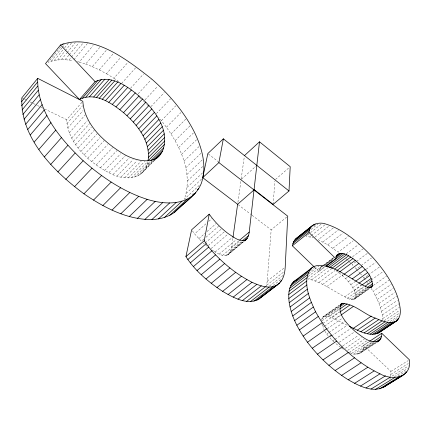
<?xml version="1.0" encoding="UTF-8"?>
<svg xmlns="http://www.w3.org/2000/svg" width="431" height="431" viewBox="0 0 431 431"><rect width="100%" height="100%" fill="white"/><g stroke="black" fill="none" stroke-linecap="round" stroke-linejoin="round"><path stroke-width="0.32" stroke-dasharray="2.15 1.62" d="M390.61 376.021L390.885 371.409L363.468 345.339L369.001 341.675M199.311 185.319L184.323 199.214C194.284 169.927 177.141 139.66 158.894 117.593M324.64 266.816L308.364 279.072C321.736 281.987 332.834 290.693 344.757 296.873C347.628 298.29 350.963 300.542 354.277 299.34C357.994 294.96 353.242 288.646 350.818 284.697C346.384 278.825 340.846 273.809 334.682 269.801M349.837 352.671C355.634 356.367 364.798 353.285 363.468 345.339M266.304 286.992L267.225 281.152L271.169 229.852L287.229 216.615M273.125 204.407L274.908 181.187M321.639 320.562L322.377 317.469L323.401 316.483L338.777 305.568M214.078 251.386C217.854 253.67 222.272 256.289 226.846 255.405C232.815 252.146 231.436 243.752 232.875 238.176M237.907 202.322L241.107 179.479M241.204 178.817L244.275 156.922M81.949 102.292L66.708 119.694C68.023 143.943 88.791 162.024 108.881 172.669C122.28 180.745 145.155 180.934 147.887 161.442M389.845 379.539L390.157 378.321M314.506 267.182L318.843 271.374C319.193 269.165 320.416 266.816 322.706 266.164M60.679 46.877L48.175 62.306C56.084 59.16 64.86 59.295 73.141 60.636M51.1 61.277L61.908 47.976M62.328 47.464L64.822 44.393M54.268 60.502L62.974 49.818M64.634 47.782L68.367 43.202M57.652 59.99L64.887 51.149M65.313 50.626L72.122 42.303M61.25 59.747L66.773 53.024M67.193 52.507L75.263 42.68M65.038 59.769L68.852 55.141M69.278 54.629L79.024 42.809M69.008 60.065L71.126 57.512M71.546 57L82.973 43.213M73.987 59.623L87.509 43.386M77.408 61.644L79.234 62.075L93.161 45.492M79.234 62.075L85.624 64.079L99.949 47.173M85.624 64.079L92.299 66.676L106.624 49.937M92.299 66.676L99.243 69.876L113.574 53.309M99.243 69.876L106.452 73.723L120.362 57.819M66.843 123.616L82.596 105.692M67.651 128.045L83.054 110.616M106.452 73.723L113.908 78.226L128.282 61.999M69.224 132.91L85.16 114.996M71.654 138.125L87.24 120.75M121.612 83.425L135.593 67.856M73.496 141.357L89.589 123.519M75.646 144.654L91.345 127.35M130.464 88.36L143.561 73.976M78.119 148L94.324 130.248M80.942 151.378L97.201 133.685M138.152 93.791L151.303 79.541M84.137 154.777L99.992 137.645M87.719 158.188L104.081 140.641M144.967 99.911L157.724 86.27M91.711 161.587L107.664 144.617M150.898 106.683L164.179 92.665M96.129 164.965L112.583 147.607M100.396 167.88L116.882 150.624M156.394 113.595L170.665 98.715M104.658 170.455L120.712 153.77M108.881 172.669L125.416 155.607M161.431 120.61L175.794 105.821M113.035 174.512L129.117 158.021M117.076 175.977L133.157 159.583M166.474 127.247L180.928 112.534M120.976 177.055L137.031 160.779M124.704 177.744L141.217 161.081M171.032 133.949L186.057 118.832M128.233 178.025L144.724 161.453M131.568 177.814L147.553 161.803M147.138 164.362L149.961 161.539M134.655 177.173L150.133 161.711M145.856 167.562L152.951 160.483M137.484 176.107L152.919 160.715M140.037 174.609L153.743 160.865M154.018 160.682L155.413 159.292M142.289 172.686L153.894 161.129M154.357 160.666L155.753 159.281M175.088 140.695L190.227 125.631M178.612 147.521L193.39 132.969M181.586 154.33L196.488 139.806M183.989 161.097L199.521 146.104M185.788 167.804L200.981 153.264M186.946 174.42L202.759 159.411M187.426 180.923L202.899 166.339M187.173 187.28L202.796 172.653M186.138 193.465L201.466 179.194M192.005 194.817L194.446 192.565M241.597 179.037L255.836 166.285M203.895 239.07L201.358 241.279L194.607 233.866L206.718 223.172M208.739 221.389L211.766 218.716M198.82 238.704L204.903 233.386M206.928 231.614L216.05 223.635M205.926 237.303L218.619 226.264M275.517 179.42L289.196 167.557M205.183 243.014L221.464 228.931M208.248 245.616L224.556 231.592M211.045 248.585L227.886 234.189M215.091 252.06L231.953 237.761M219.099 254.166L235.967 239.948M231.662 246.818L238.688 240.924M222.611 255.357L239.986 240.789M230.865 250.427L241.462 241.565M225.693 255.664L243.036 241.166M226.846 255.405L243.66 241.365M229.61 253.137L243.801 241.285M227.88 254.893L244.167 241.306M313.773 226.027L314.829 225.187M310.993 229.529L317.809 224.109M307.044 235.391L305.999 236.22L313.251 237.815M307.567 234.976L321.154 224.206M309.754 236.818L310.794 235.994M311.317 235.585L325.383 224.47M314.872 237.163L328.907 226.135M333.255 227.951L318.207 239.711L327.743 244.835L338.173 252.167L353.183 240.81M267.225 281.152L284.681 267.538M266.724 285.187L283.792 271.934M322.851 241.996L338.405 229.928M269.526 285.979L283.054 275.517M273.076 285.527L281.971 278.668M327.743 244.835L342.769 233.263M332.856 248.224L348.404 236.35M310.417 270.749L315.18 267.139M308.79 273.733L318.811 266.142M307.933 276.637L321.612 266.304M322.695 265.803L333.696 257.49M320.352 267.699L322.453 266.11M322.981 265.717L333.492 257.776M324.279 265.157L333.686 258.061M319.403 269.289L323.094 266.503M325.206 264.909L334.176 258.147M326.262 264.693L328.347 263.12M328.869 262.727L330.437 261.547M330.96 261.154L332.522 259.974M318.843 271.374L325.2 266.59M346.282 253.746L358.63 244.485M311.635 279.87L327.889 267.683M315.12 281.023L331.347 268.906M352.563 256.714L363.317 248.719M318.805 282.531L334.984 270.512M322.695 284.395L339.396 272.053M355.925 261.827L352.154 264.607L353.409 265.932M356.464 261.428L367.788 253.083M326.779 286.615L342.941 274.752M342.316 275.571L343.394 274.784M355.085 267.694L356.345 269.019L360.672 265.857M361.21 265.464L371.484 257.959M345.565 278.609L347.715 277.036M348.404 281.664L351.103 279.708M366.258 269.203L375.482 262.522M350.818 284.697L355.144 281.578M363.166 277.085L363.985 278.103L367.799 275.366M368.343 274.973L379.776 266.762M352.779 287.66L358.204 283.776M344.757 296.873L361.437 284.966M354.26 290.521L361.334 285.473M370.698 280.398L367.417 282.731L368.467 284.282M371.242 280.005L383.272 271.438M347.348 298.241L363.484 286.771M355.23 293.225L363.969 287.019M322.377 317.469L338.938 305.719M323.401 316.483L324.855 316.025L339.105 305.918M349.606 299.168L365.73 287.741M321.774 318.999L338.922 306.85M324.855 316.025L326.746 316.085L338.782 307.556M355.656 295.736L366.619 287.973M351.518 299.658L367.621 288.264M322.129 320.707L338.793 308.925M355.575 297.347L368.219 288.409M326.746 316.085L329.085 316.64L339.466 309.307M353.075 299.712L369.157 288.355M373.316 285.451L386.499 276.142M355.112 298.554L369.529 288.377M354.277 299.34L369.793 288.387M323.024 323.358L339.219 311.952M329.085 316.64L331.87 317.685L339.515 312.308M382.96 320.298C382.335 309.991 378.062 300.305 373.036 291.437L389.053 280.204M324.543 330.625L322.938 327.312L324.02 326.553M324.559 326.175L340.28 315.158M331.87 317.685L335.113 319.204L340.571 315.384M327.264 328.729L341.95 318.498M375.261 295.472L391.348 284.266M324.909 331.191L326.736 334.009L328.374 332.877M328.918 332.5L344.746 321.542M377.233 299.486L393.39 288.296M330.027 337.047L331.121 336.293M331.665 335.916L346.993 325.378M378.935 303.451L394.634 292.654M380.363 307.357L396.687 296.199M329.941 337.909L332.732 340.819L334.381 339.693M334.93 339.321L350.834 328.46M381.5 311.182L397.366 300.402M339.213 342.284L354.6 331.859M382.335 314.91L398.837 303.753M382.852 318.514L399.44 307.346M342.823 345.888L358.231 335.523M384.14 320.739L399.149 310.681M345.323 348.329L361.286 337.651M387.415 321.181L399.144 313.348M390.211 321.483L399.451 315.325M347.639 350.392L364.157 339.391M392.366 321.736L398.363 317.744M349.218 352.434L367.379 340.393M351.696 353.382L369.292 341.751M353.959 353.964L371.544 342.381M363.241 348.334L372.147 342.473M356.006 354.196L373.558 342.645M362.482 350.742L374.776 342.661M357.822 354.072L375.342 342.564M359.395 353.614L376.285 342.526M361.194 352.515L376.344 342.57M390.885 371.409L408.302 360.537M390.82 374.394L408.319 363.511M392.172 376.047L408.62 365.854M394.403 376.721L407.505 368.618M398.104 376.053L405.544 371.463M22.407 98.176L24.206 99.049M24.804 99.34L26.598 100.213M30.192 101.958L32.584 103.122M33.182 103.413L36.775 105.159M37.373 105.45L40.369 106.899M40.967 107.19L43.962 108.644M44.56 108.935L66.708 119.694M335.113 319.204L348.032 325.707M212.052 250.034L213.571 251.047M113.908 78.226L119.409 81.938M341.638 348.054L343.669 349.433M238.16 204.687L251.472 214.832M252.006 215.241L271.169 229.852M340.625 347.364L335.528 343.313M208.362 153.98L218.398 161.792M205.7 245.191L206.718 246.058M345.856 258.654L347.257 259.898M332.732 340.819L335.065 342.898M139.224 97.444L141.169 99.189M203.233 243.019L204.165 243.892M347.72 260.313L349.051 261.601M349.493 262.032L351.265 263.75M143.598 101.371L144.509 102.271M146.793 104.512L147.704 105.412M356.345 269.019L360.294 273.523M360.704 274.03L361.523 275.048M326.736 334.009L328.303 335.959M363.985 278.103L367.034 282.219M192.371 230.811L194.607 233.866M371.188 288.404L373.036 291.437M321.941 324.117L322.938 327.312"/><path stroke-width="0.65" d="M164.416 144.439L148.038 160.855C151.006 141.519 137.311 124.462 123.514 112.653C111.683 103.084 95.068 91.582 79.498 99.518L45.503 63.589L60.561 44.986C93.231 32.497 127.711 60.2 151.755 79.051C168.828 94.077 184.08 111.613 194.343 132.031C201.983 147.747 207.289 166.393 201.245 183.525C196.24 196.105 183.39 202.802 174.48 212.332C167.971 217.154 159.896 219.196 151.906 219.584C127 219.762 104 207.5 83.943 193.821C53.805 171.328 20.376 138.529 21.809 97.885L37.702 78.345L82.817 101.296C84.449 124.166 103.338 141.373 121.628 152.816C134.041 160.935 158.177 167.589 163.608 147.898C168.586 129.041 155.489 111.3 142.521 99.028C129.963 88.226 112.61 73.771 95.084 81.621L79.498 99.518M369.556 341.309L381.737 333.26L409.428 359.831C411.885 377.664 392.689 381.009 379.991 373.822C352.741 360.677 330.265 338.103 315.584 311.78C309.614 298.985 301.56 281.292 311.139 268.389C315.045 264.796 320.826 264.973 325.691 266.024C339.057 269.289 350.08 278.178 361.975 284.584C364.815 286.022 368.074 288.377 371.398 287.256L372.195 286.491C373.612 275.42 362.735 266.978 355.333 260.302C350.306 256.93 342.844 250.228 336.843 255.12M377.464 341.837C380.896 340.468 381.968 336.638 381.737 333.26M195.69 192.776C183.277 205.878 162.956 204.197 147.154 199.348C123.18 191.655 101.942 177.222 83.161 160.725C60.529 139.267 36.813 111.408 37.702 78.345M253.703 189.284L273.125 204.407L289.002 190.971L290.208 166.678L259.505 141.815L244.458 155.591M403.874 374.781L384.781 386.521C372.885 393.498 358.851 385.756 348.248 379.781C332.49 369.922 318.66 357.062 307.475 342.225C298.839 330.496 291.534 317.259 289.217 302.713C288.355 295.655 288.134 287.24 293.506 281.799L312.917 267.042M244.673 240.881C247.653 238.936 248.886 235.488 249.226 232.083L259.505 141.815M232.972 237.513L237.632 204.283L254.026 189.936M289.002 190.971L223.35 138.82L218.889 162.589L287.746 216.184L285.209 267.128C284.853 273.513 283.242 280.646 277.758 284.611L259.198 298.882C247.189 305.794 233.166 297.438 222.638 291.356C208.523 282.095 195.141 270.927 185.923 256.617L204.229 240.724L209.218 214.142C214.493 221.663 221.049 228.252 228.398 233.758C233.349 236.802 239.48 242.405 245.692 240.029M314.021 266.719L292.32 245.762L309 232.519C309.35 224.136 319.166 221.507 325.906 224.061C344.466 229.804 359.395 243.391 372.567 257.167C383.649 269.569 393.627 283.56 398.459 299.658C400.006 306.473 402.689 316.176 396.186 321.257L378.537 332.958C368.559 337.144 358.091 330.356 349.207 326.299M185.923 256.617L191.623 229.798L209.218 214.142M202.85 177.006L207.834 153.571L223.35 138.82M292.32 245.762L293.581 241.726L295.79 238.839L312.227 225.725M325.728 266.191L335.792 258.616L336.282 256.553L337.171 255.001L338.416 253.929M259.198 298.882L262.463 295.655M62.35 44.824L63.185 43.795M21.55 101.684L37.519 82.105M21.62 105.714L37.675 86.119M22.051 109.991L38.187 90.381M22.859 114.506L39.086 94.895M24.066 119.258L40.385 99.658M25.698 124.247L42.119 104.668M27.783 129.467L44.296 109.921M30.332 134.919L46.952 115.422M34.221 142.058L50.977 122.636M82.456 98.133L97.988 80.333M38.909 149.401L55.793 130.076M85.78 97.164L101.263 79.466M89.508 96.743L104.954 79.153M93.694 96.98L109.113 79.514M96.42 97.481L111.828 80.085M44.404 156.879L61.423 137.678M99.286 98.246L114.684 80.931M102.298 99.308L117.69 82.068M105.46 100.682L120.858 83.522M50.713 164.426L67.861 145.366M108.79 102.384L124.198 85.306M112.297 104.447L127.716 87.45M115.982 106.883L131.423 89.971M57.829 171.969L75.113 153.075M119.856 109.716L135.329 92.897M123.514 112.653L139.019 95.908M65.754 179.436L83.161 160.725M126.983 115.697L142.521 99.028M130.248 118.848L145.823 102.244M133.298 122.092L148.921 105.547M74.466 186.742L91.986 168.241M136.115 125.416L151.793 108.924M138.701 128.815L154.427 112.367M141.034 132.274L156.819 115.864M83.943 193.821L101.565 175.541M143.103 135.781L158.947 119.409M144.859 139.391L160.768 123.034M146.292 142.995L162.271 126.655M93.468 200.135L111.176 182.087M147.397 146.594L163.451 130.259M148.14 150.187L164.27 133.847M148.512 153.765L164.723 137.408M148.485 157.326L164.782 140.942M102.847 205.565L120.621 187.744M150.898 160.601L163.608 147.898M153.899 159.54L162.412 151.044M153.388 160.251L154.32 159.319M155.645 158.969L160.876 153.759M156.679 158.355L159.001 156.044M112.001 210.112L129.812 192.512M396.186 321.257C389.295 324.468 381.607 320.739 375.18 318.062C364.098 314.463 353.592 302.826 341.519 303.618C335.507 313.143 348.733 325.534 355.149 331.482C361.825 336.207 371.005 345.247 379.711 340.361M120.842 213.765L138.68 196.38M129.316 216.529L147.154 199.348M137.354 218.409L155.176 201.433M144.902 219.422L162.686 202.635M151.906 219.584L169.636 202.969M158.484 218.921L176.139 202.473M218.889 162.589L202.71 177.658L237.632 204.283M164.459 217.477L182.022 201.191M169.798 215.279L187.259 199.138M197.371 189.861L198.836 188.503M174.48 212.332L191.822 196.326M187.814 259.548L206.174 243.693L204.229 240.724M190.303 262.899L208.717 247.098L206.174 243.693M193.374 266.595L211.858 250.858C223.269 263.546 236.786 274.509 252.016 282.283C259.807 285.801 269.779 289.68 277.758 284.611M197.021 270.56L215.565 254.904M239.69 240.083L249.226 232.083M201.223 274.719L219.826 259.15M242.475 240.724L248.525 235.66M244.312 240.859L247.351 238.321M205.959 278.992L224.621 263.524M211.206 283.296L229.917 267.942M384.781 386.521L386.004 385.524M216.933 287.547L235.692 272.317M222.638 291.356L241.435 276.255M295.79 238.839L313.601 224.729M294.572 240.142L311.063 226.992M314.151 224.81L315.174 223.996M293.581 241.726L310.131 228.538M228.064 294.562L246.882 279.579M292.827 243.596L309.436 230.375M233.187 297.153L252.016 282.283M238.004 299.146L256.828 284.379M378.537 332.958L397.554 320.174M242.497 300.536L261.305 285.872M246.656 301.334L265.431 286.766M250.47 301.549L269.208 287.068M253.934 301.188L272.618 286.787M280.549 281.373L281.599 280.565M256.72 300.272L275.35 285.936M261.358 297.034L266.644 292.972M267.699 292.159L279.843 282.817M291.949 283.582L309.647 270.124M293.506 281.799L296.937 279.649M290.677 285.748L308.461 272.257M289.718 288.307L307.578 274.779M289.072 291.248L307.023 277.693M335.776 256.483L339.957 253.326M336.175 257.221L341.395 253.288M342.99 253.525L326.315 266.072L331.994 268.217L348.631 255.788M288.754 294.572L306.802 280.996M328.077 266.53L344.735 254.021M329.974 267.247L346.616 254.78M288.792 298.554L306.942 284.966M289.217 302.713L307.475 289.12M334.661 269.036L350.759 257.048M336.897 270.496L352.994 258.557M290.02 307.023L308.386 293.43M339.763 271.805L355.333 260.302M291.2 311.457L309.663 297.88M343.933 274.385L358.98 263.346M292.735 315.993L311.301 302.438M348.253 276.643L362.25 266.439M294.615 320.605L313.278 307.082M352.181 278.927L365.127 269.542M355.683 281.19L367.584 272.613M296.824 325.27L315.584 311.78M358.743 283.388L369.593 275.608M361.878 285.085L371.129 278.485M299.351 329.952L318.202 316.51M365.057 286.243L372.158 281.201M340.425 304.399L341.519 303.618M339.65 305.531L342.941 303.198M339.876 306.786L344.8 303.295M367.169 287.585L372.648 283.7M369.319 287.633L372.616 285.3M340.011 308.919L347.117 303.903M370.595 287.622L372.195 286.491M303.171 336.099L322.135 322.727M340.059 311.925L349.886 305.008M341.115 315.002L353.124 306.592M307.475 342.225L326.547 328.934M312.238 348.27L331.401 335.07M353.318 328.368L371.28 316.128M317.415 354.18L336.67 341.077M357.229 330.221L375.18 318.062M360.86 331.725L378.79 319.64M322.981 359.896L342.311 346.912M364.206 332.883L382.108 320.869M367.277 333.707L385.147 321.752M370.067 334.192L387.905 322.302M372.589 334.359L390.384 322.517M374.841 334.208L392.593 322.415M397.549 319.484L398.643 318.757M328.896 365.38L348.291 352.504M376.829 333.745L394.527 322M372.702 342.106L381.607 336.239M375.897 341.928L380.929 338.621M376.845 342.16L377.971 341.417M335.113 370.563L354.562 357.816M341.594 375.406L361.081 362.783M348.248 379.781L367.751 367.298M354.568 383.337L374.07 370.978M360.499 386.063L379.991 373.822M366.005 387.97L385.459 375.843M371.037 389.064L390.443 377.039M375.557 389.355L394.893 377.421M405.641 372.594L406.756 371.91M379.533 388.854L398.783 377.001M386.973 384.845L388.649 383.811M389.769 383.127L391.445 382.092M392.566 381.403L394.246 380.368M395.367 379.684L397.043 378.65M398.163 377.96L399.839 376.931M400.959 376.241L402.64 375.207M403.755 374.517L405.436 373.488M382.927 387.577L402.08 375.8M297.212 237.799L298.295 237.282M309 232.519L335.792 258.616M60.561 44.986L95.084 81.621M208.717 247.098L211.858 250.858"/></g></svg>
